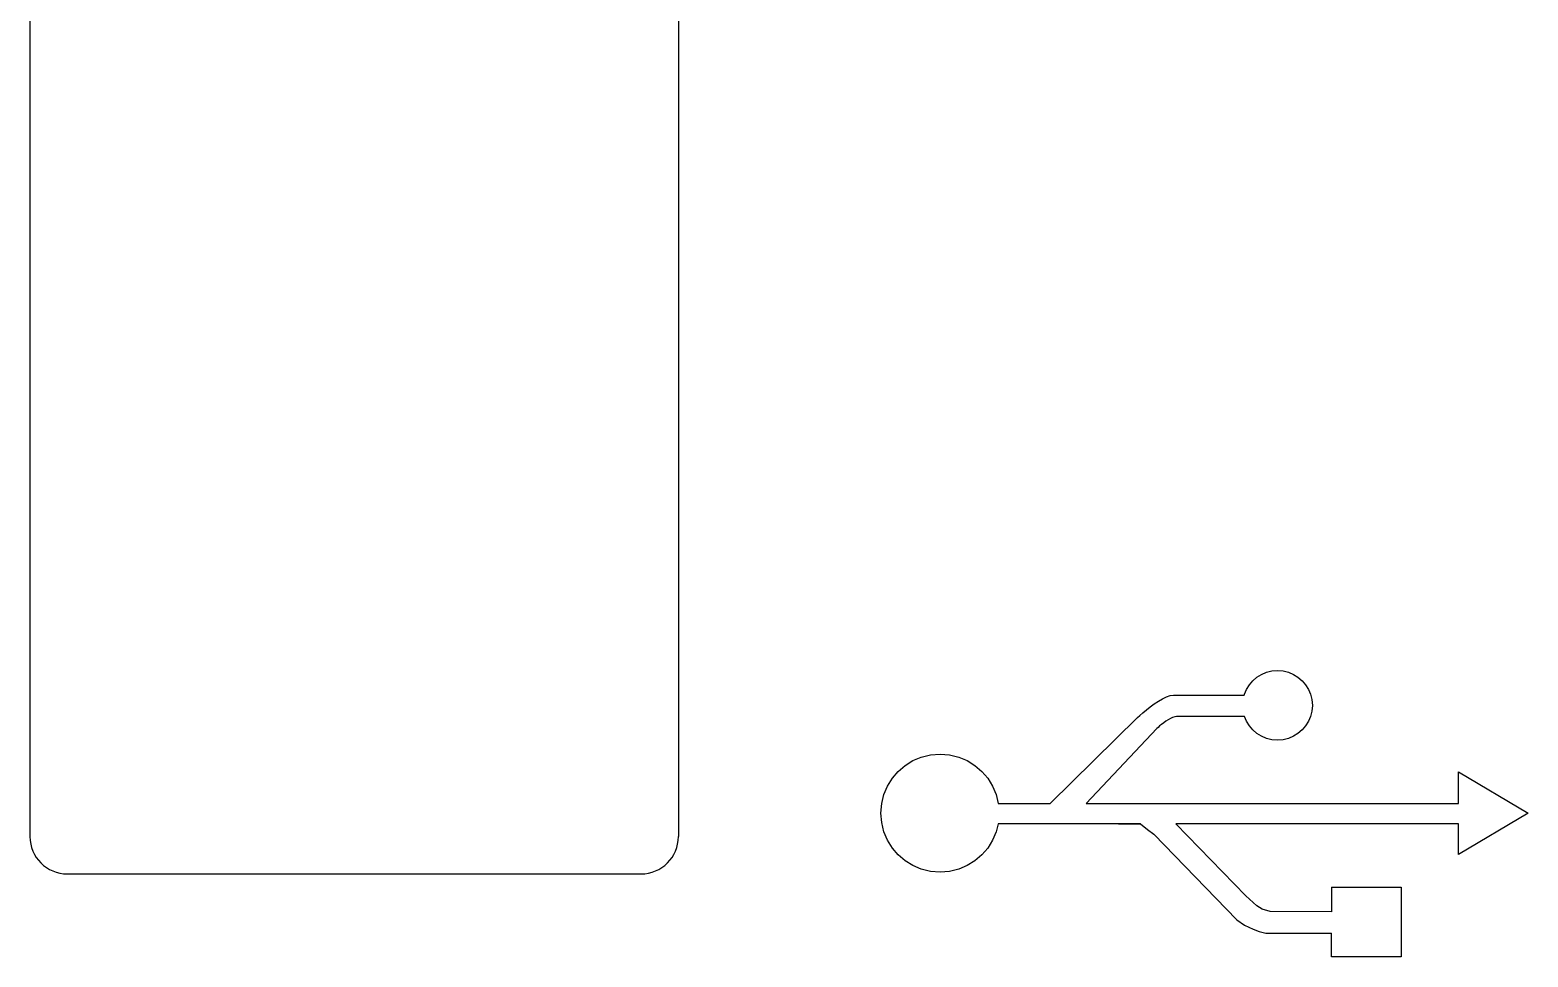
# Model space of a CAD drawing. Header units: inches. Extents: x 0.6 to 61.5, y 0.9 to 41.7.
# Drawn here: x 7.862 to 8.865, y 35.882 to 36.502 of the extents above; entities that cross this region are included whole.
import ezdxf

# ---------------------------------------------------------------- set-up
doc = ezdxf.new("R2010")
doc.units = ezdxf.units.IN
doc.header["$MEASUREMENT"] = 0
doc.layers.add('ARTWORK', color=2, linetype='Continuous')
doc.layers.add('OBJECT', color=7, linetype='Continuous')

msp = doc.modelspace()

# ---------------------------------------------------------------- linework, layer by layer
at = {"layer": 'ARTWORK'}
msp.add_line((8.7333, 35.9283), (8.7333, 35.9117), dxfattribs=at)
for points in [[(8.6749, 36.0568), (8.675, 36.0574), (8.6765, 36.0607), (8.6784, 36.0638), (8.6807, 36.0665), (8.6834, 36.0688), (8.6865, 36.0707), (8.6898, 36.0721), (8.6934, 36.073), (8.6972, 36.0733), (8.6972, 36.0733), (8.7009, 36.073), (8.7045, 36.0721), (8.7079, 36.0707), (8.7109, 36.0688), (8.7136, 36.0665), (8.716, 36.0638), (8.7179, 36.0607), (8.7193, 36.0574), (8.7202, 36.0538), (8.7205, 36.05), (8.7205, 36.05), (8.7202, 36.0462), (8.7193, 36.0426), (8.7179, 36.0393), (8.716, 36.0362), (8.7136, 36.0335), (8.7109, 36.0312), (8.7079, 36.0293), (8.7045, 36.0279), (8.7009, 36.027), (8.6972, 36.0267), (8.6972, 36.0267), (8.6934, 36.027), (8.6898, 36.0279), (8.6865, 36.0293), (8.6834, 36.0312), (8.6807, 36.0335), (8.6784, 36.0362), (8.6765, 36.0393), (8.675, 36.0426)], [(8.5103, 35.9843), (8.545, 35.9843), (8.6035, 36.0418), (8.6035, 36.0418), (8.6051, 36.0433), (8.6071, 36.045), (8.6094, 36.047), (8.6119, 36.0489), (8.6147, 36.0509), (8.6175, 36.0528), (8.6202, 36.0544), (8.6229, 36.0556), (8.6254, 36.0565), (8.6276, 36.0568), (8.6749, 36.0568)], [(8.6751, 36.0425), (8.6295, 36.0425), (8.6295, 36.0425), (8.6284, 36.0424), (8.627, 36.0419), (8.6256, 36.0412), (8.624, 36.0404), (8.6225, 36.0394), (8.621, 36.0383), (8.6196, 36.0372), (8.6183, 36.0362), (8.6172, 36.0352), (8.6164, 36.0344), (8.5692, 35.9843)], [(8.6751, 36.0425), (8.6295, 36.0425), (8.6295, 36.0425), (8.6284, 36.0424), (8.627, 36.0419), (8.6256, 36.0412), (8.624, 36.0404), (8.6225, 36.0394), (8.621, 36.0383), (8.6196, 36.0372), (8.6183, 36.0362), (8.6172, 36.0352), (8.6164, 36.0344), (8.5692, 35.9843)], [(8.4318, 35.9779), (8.4318, 35.9779), (8.4323, 35.9843), (8.4338, 35.9904), (8.4362, 35.996), (8.4394, 36.0012), (8.4434, 36.0058), (8.448, 36.0098), (8.4532, 36.013), (8.4588, 36.0154), (8.4649, 36.0169), (8.4713, 36.0174), (8.4713, 36.0174), (8.4777, 36.0169), (8.4838, 36.0154), (8.4895, 36.013), (8.4947, 36.0098), (8.4993, 36.0058), (8.5032, 36.0012), (8.5064, 35.996), (8.5088, 35.9904), (8.5103, 35.9843), (8.5103, 35.9843)], [(8.5692, 35.9843), (8.8183, 35.9843), (8.8183, 36.0054), (8.8649, 35.9779), (8.8183, 35.9501), (8.8183, 35.9707), (8.6292, 35.9707)], [(8.5692, 35.9843), (8.8183, 35.9843), (8.8183, 36.0054), (8.8649, 35.9779), (8.8183, 35.9501), (8.8183, 35.9707), (8.6292, 35.9707)], [(8.5102, 35.9707), (8.5088, 35.9654), (8.5064, 35.9597), (8.5032, 35.9545), (8.4993, 35.9499), (8.4947, 35.946), (8.4895, 35.9428), (8.4838, 35.9404), (8.4777, 35.9389), (8.4713, 35.9384), (8.4713, 35.9384), (8.4649, 35.9389), (8.4588, 35.9404), (8.4532, 35.9428), (8.448, 35.946), (8.4434, 35.9499), (8.4394, 35.9545), (8.4362, 35.9597), (8.4338, 35.9654), (8.4323, 35.9715), (8.4318, 35.9779), (8.4318, 35.9779)], [(8.5103, 35.9843), (8.545, 35.9843)], [(8.5103, 35.9843), (8.545, 35.9843)], [(8.6055, 35.9707), (8.5102, 35.9707)], [(8.6055, 35.9707), (8.5102, 35.9707)], [(8.5669, 35.9707), (8.5102, 35.9707)], [(8.5908, 35.9707), (8.6055, 35.9707), (8.6102, 35.967), (8.6143, 35.9637), (8.67, 35.9064), (8.6752, 35.9029), (8.6808, 35.9001), (8.6848, 35.8987), (8.6893, 35.8975), (8.7333, 35.8975)], [(8.5908, 35.9707), (8.6055, 35.9707), (8.6102, 35.967), (8.6143, 35.9637), (8.67, 35.9064), (8.6752, 35.9029), (8.6808, 35.9001), (8.6848, 35.8987), (8.6893, 35.8975), (8.7333, 35.8975)], [(8.7333, 35.9117), (8.6923, 35.9121), (8.6869, 35.9137), (8.6834, 35.9158), (8.6759, 35.9226), (8.6292, 35.9707)], [(8.7333, 35.9117), (8.6923, 35.9121), (8.6869, 35.9137), (8.6834, 35.9158), (8.6759, 35.9226), (8.6292, 35.9707)], [(8.7333, 35.9283), (8.78, 35.9283), (8.78, 35.8816), (8.7333, 35.8816), (8.7333, 35.8975)]]:
    msp.add_lwpolyline(points, dxfattribs=at)
at = {"layer": 'OBJECT'}
for p, q in [((7.8622, 36.8594), (7.8622, 35.9622)), ((8.2962, 36.8594), (8.2962, 35.9622)), ((7.8872, 35.9372), (8.2712, 35.9372))]:
    msp.add_line(p, q, dxfattribs=at)
for centre, start, end in [((7.8872, 35.9622), 180, 270), ((8.2712, 35.9622), 270, 0)]:
    msp.add_arc(centre, 0.025, start, end, dxfattribs=at)

doc.saveas('drawing.dxf')
